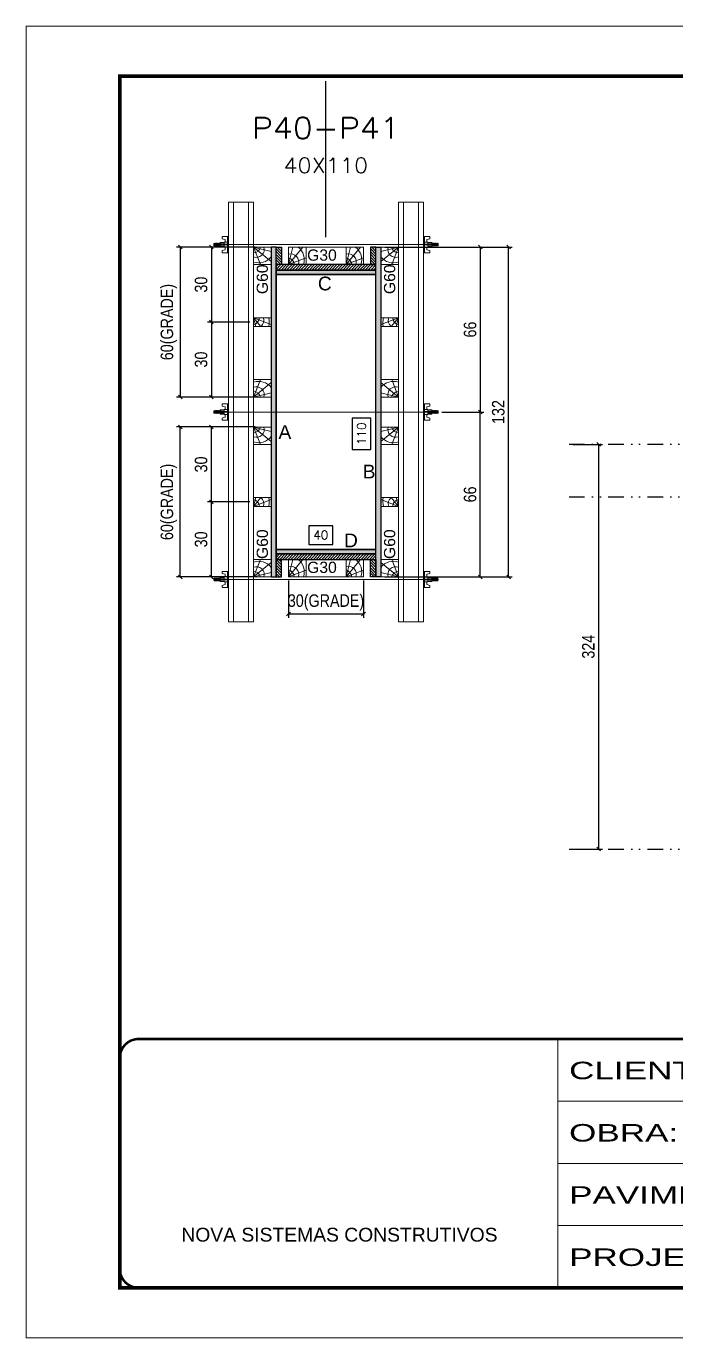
# Model space of a CAD drawing. Extents: x 28748 to 35002, y 14885 to 43501.
# Drawn here: x 28748 to 29268, y 33262 to 34312 of the extents above; entities that cross this region are included whole.
import ezdxf
from ezdxf.enums import TextEntityAlignment as Align

# ---------------------------------------------------------------- set-up
doc = ezdxf.new("R2010")
doc.units = 0
for name, pattern in [('CONTINUO', [0]), ('DASHED', [0.75, 0.5, -0.25]), ('DIVIDE2', [0.625, 0.25, -0.125, 0, -0.125, 0, -0.125]), ('HIDDEN', [0.375, 0.25, -0.125])]:
    doc.linetypes.add(name, pattern=pattern)
for name, color, linetype in [('CHAPA', 1, 'Continuous'), ('COTA', 241, 'Continuous'), ('MEIO_PONT', 93, 'Continuous'), ('Nível', 160, 'Continuous'), ('Painéis', 200, 'Continuous'), ('SARRAFO', 251, 'Continuous'), ('Texto de Titulo', 7, 'Continuous'), ('Texto Qtd Sarr', 242, 'Continuous'), ('TEXTO_GERAL', 7, 'Continuous')]:
    doc.layers.add(name, color=color, linetype=linetype)
for name, color, linetype, lineweight in [('Folhas', 255, 'Continuous', 9), ('Hachura', 251, 'Continuous', 9), ('Madeira', 126, 'Continuous', 18), ('Perfil Metálico', 224, 'Continuous', 18), ('SARRAFO DE PRESSAO', 251, 'DASHED', 9), ('Texto Seção', 7, 'Continuous', 15)]:
    doc.layers.add(name, color=color, linetype=linetype, lineweight=lineweight)
doc.styles.add('ARIAL', font='arial.ttf')
doc.styles.add('COTA TECNICA', font='techl___.ttf', dxfattribs={"height": 10})
doc.styles.add('COTA TECNICA 2X', font='techl___.ttf', dxfattribs={"height": 10})
doc.styles.add('ROMANS', font='romans.shx')
doc.styles.add('SANSSERIF', font='sas_____.pfb')
doc.styles.add('Tecnologia', font='')
doc.styles.get('Tecnologia').set_extended_font_data('Forgotten Futurist')
doc.dimstyles.new('PAINEL', dxfattribs={"dimtxt": 10, "dimasz": 3, "dimexe": 3, "dimexo": 3, "dimgap": 3, "dimtad": 1, "dimdec": 1, "dimzin": 12, "dimdsep": 46, "dimtxsty": 'COTA TECNICA', "dimblk1": 'OBLIQUE', "dimblk2": 'OBLIQUE', "dimsah": 1, "dimcen": 0.9, "dimclrd": 4, "dimclre": 4, "dimclrt": 240, "dimadec": 1, "dimazin": 3, "dimtfac": 1, "dimtdec": 1, "dimtmove": 0, "dimatfit": 3, "dimfxl": 1, "dimtolj": 1, "dimtzin": 12, "dimarcsym": 0})
doc.dimstyles.new('SECAO PILAR', dxfattribs={"dimtxt": 10, "dimasz": 3, "dimexe": 3, "dimexo": 3, "dimgap": 3, "dimtad": 1, "dimdec": 1, "dimlfac": 0.5, "dimzin": 12, "dimdsep": 46, "dimtxsty": 'COTA TECNICA 2X', "dimblk1": 'OBLIQUE', "dimblk2": 'OBLIQUE', "dimsah": 1, "dimcen": 0.9, "dimclrd": 256, "dimclre": 256, "dimclrt": 256, "dimadec": 1, "dimazin": 3, "dimtfac": 1, "dimtdec": 1, "dimtmove": 0, "dimatfit": 3, "dimfxl": 1, "dimtolj": 1, "dimtzin": 12, "dimarcsym": 0})
doc.dimstyles.new('SECÇÃO 2', dxfattribs={"dimtxt": 7, "dimasz": 6, "dimexe": 0.18, "dimexo": 2, "dimgap": -4, "dimtad": 3, "dimdec": 1, "dimlfac": 0.5, "dimzin": 12, "dimdsep": 46, "dimtxsty": 'ROMANS', "dimblk": 'ARCHTICK', "dimcen": 0.09, "dimse1": 1, "dimse2": 1, "dimsd1": 1, "dimsd2": 1, "dimclrd": 180, "dimclre": 5, "dimclrt": 1, "dimadec": 0, "dimazin": 3, "dimtfac": 1, "dimtdec": 1, "dimtofl": 0, "dimtmove": 0, "dimatfit": 3, "dimldrblk": 'ARCHTICK', "dimfxl": 1, "dimtolj": 1, "dimtzin": 0, "dimarcsym": 0})

# ---------------------------------------------------------------- blocks, each defined once
blk = doc.blocks.new('9999999999')
at = {"color": 30, "linetype": 'CONTINUO'}
for p, q in [((98564.6, 34230.2), (98564.6, 34429.4)), ((98564.6, 34379.6), (99584, 34379.6)), ((98564.6, 34329.8), (99488, 34329.8)), ((98564.6, 34280), (99488, 34280))]:
    blk.add_line(p, q, dxfattribs=at)
at = {"color": 30, "linetype": 'CONTINUO', "const_width": 2}
blk.add_lwpolyline([(99584, 34230.2), (99584, 34414.4, 0.414214), (99569, 34429.4), (98229, 34429.4, 0.414214), (98214, 34414.4), (98214, 34245.2, 0.414214), (98229, 34230.2), (99584, 34230.2)], format="xyb", dxfattribs=at)
at = {"layer": 'Folhas'}
blk.add_lwpolyline([(98139, 34190.2), (99624, 34190.2), (99624, 35240.2), (98139, 35240.2)], close=True, dxfattribs=at)
at = {"layer": 'Folhas', "color": 30, "const_width": 3}
blk.add_lwpolyline([(98214, 34230.2), (99584, 34230.2), (99584, 35200.2), (98214, 35200.2)], close=True, dxfattribs=at)
at = {"color": 7, "linetype": 'Continuous', "ltscale": 5, "style": 'ARIAL'}
blk.add_text('NOVA SISTEMAS CONSTRUTIVOS', height=11.059, dxfattribs=at).set_placement((98263.2, 34267.2))
at = {"layer": 'Folhas', "color": 7, "style": 'Tecnologia', "width": 1.5}
for s, p in [('CLIENTE:', (98573.7, 34397.2)), ('OBRA:', (98573.7, 34347.3)), ('PAVIMENTO:', (98573.7, 34297.5)), ('PROJETO:', (98573.7, 34247.7))]:
    blk.add_text(s, height=14, dxfattribs=at).set_placement(p)
blk = doc.blocks.new('_Oblique')
at = {"color": 0, "linetype": 'ByBlock', "lineweight": -2}
blk.add_line((-0.5, -0.5), (0.5, 0.5), dxfattribs=at)
blk = doc.blocks.new('*D1738')
at = {"layer": 'COTA', "color": 4, "linetype": 'ByBlock', "lineweight": -2, "transparency": 16777216}
for p, q in [((29186, 33977.4), (29209.7, 33977.4)), ((29206.7, 33977.4), (29206.7, 33653.4)), ((29186, 33653.4), (29209.7, 33653.4))]:
    blk.add_line(p, q, dxfattribs=at)
at = {"layer": 'Defpoints', "color": 0, "linetype": 'ByBlock', "transparency": 16777216}
for p in [(29183, 33977.4), (29183, 33653.4), (29206.7, 33653.4)]:
    blk.add_point(p, dxfattribs=at)
at = {"layer": 'COTA', "color": 4, "linetype": 'ByBlock', "lineweight": -2, "transparency": 16777216, "xscale": 3, "yscale": 3, "zscale": 3}
for p, rotation in [((29206.7, 33977.4), 90), ((29206.7, 33653.4), 270)]:
    blk.add_blockref('_Oblique', p, dxfattribs=dict(at, rotation=rotation))
at = {"layer": 'COTA', "color": 240, "linetype": 'ByBlock', "transparency": 16777216, "insert": (29198.5, 33815.4), "char_height": 10, "attachment_point": 5, "rotation": 90, "style": 'COTA TECNICA'}
blk.add_mtext('\\A1;324', dxfattribs=at)
blk = doc.blocks.new('titulo1')
at = {"layer": 'Defpoints', "color": 252, "linetype": 'HIDDEN', "ltscale": 2}
blk.add_line((0, 0), (0, 125), dxfattribs=at)
at = {"layer": 'Defpoints', "style": 'ROMANS', "oblique": 15}
blk.add_attdef('FOLHA', text='', height=10, dxfattribs=at).set_placement((0, 15.6), align=Align.MIDDLE_CENTER)
at = {"layer": 'Texto Qtd Sarr', "color": 3, "style": 'ROMANS', "oblique": 15}
for tag, height, p in [('TITULO', 17, (0, 71.4)), ('SEÇÃO', 12, (0, 41.5))]:
    blk.add_attdef(tag, text='', height=height, dxfattribs=at).set_placement(p, align=Align.MIDDLE_CENTER)
blk = doc.blocks.new('*D785')
at = {"layer": 'COTA', "color": 180, "lineweight": -2, "transparency": 16777216}
for p, q in [((29024.4, 33998.4), (29009.4, 33998.4)), ((29009.4, 33998.4), (29009.4, 33973.4)), ((29024.4, 33973.4), (29024.4, 33998.4)), ((29009.4, 33973.4), (29024.4, 33973.4))]:
    blk.add_line(p, q, dxfattribs=at)
at = {"layer": 'Defpoints', "color": 0, "transparency": 16777216}
for p in [(29028.4, 34113.3), (29028.4, 34113.3), (29028.4, 33893.3)]:
    blk.add_point(p, dxfattribs=at)
at = {"layer": 'COTA', "color": 1, "transparency": 16777216, "insert": (29016.9, 33985.9), "char_height": 7, "attachment_point": 5, "rotation": 90, "style": 'ROMANS'}
blk.add_mtext('\\A1;110', dxfattribs=at)
blk = doc.blocks.new('_ArchTick')
at = {"color": 0, "linetype": 'ByBlock', "const_width": 0.15}
blk.add_lwpolyline([(-0.5, -0.5), (0.5, 0.5)], dxfattribs=at)
blk = doc.blocks.new('*D786')
at = {"layer": 'COTA', "lineweight": -2, "transparency": 16777216}
for p, q in [((29035.4, 34135.3), (29137.6, 34135.3)), ((29134.6, 33871.3), (29134.6, 34135.3)), ((29035.4, 33871.3), (29137.6, 33871.3))]:
    blk.add_line(p, q, dxfattribs=at)
at = {"layer": 'Defpoints', "color": 0, "transparency": 16777216}
for p in [(29032.4, 34135.3), (29134.6, 34135.3), (29032.4, 33871.3)]:
    blk.add_point(p, dxfattribs=at)
at = {"layer": 'COTA', "lineweight": -2, "transparency": 16777216, "xscale": 3, "yscale": 3, "zscale": 3}
for p, rotation in [((29134.6, 34135.3), 90), ((29134.6, 33871.3), 270)]:
    blk.add_blockref('_Oblique', p, dxfattribs=dict(at, rotation=rotation))
at = {"layer": 'COTA', "transparency": 16777216, "insert": (29126.4, 34003.3), "char_height": 10, "attachment_point": 5, "rotation": 90, "style": 'COTA TECNICA 2X'}
blk.add_mtext('\\A1;132', dxfattribs=at)
blk = doc.blocks.new('*D787')
at = {"layer": 'COTA', "lineweight": -2, "transparency": 16777216}
for p, q in [((29081.2, 34003.3), (29114.9, 34003.3)), ((29111.9, 33871.3), (29111.9, 34003.3)), ((29069.4, 33871.3), (29114.9, 33871.3))]:
    blk.add_line(p, q, dxfattribs=at)
at = {"layer": 'Defpoints', "color": 0, "transparency": 16777216}
for p in [(29078.2, 34003.3), (29111.9, 34003.3), (29066.4, 33871.3)]:
    blk.add_point(p, dxfattribs=at)
at = {"layer": 'COTA', "lineweight": -2, "transparency": 16777216, "xscale": 3, "yscale": 3, "zscale": 3}
for p, rotation in [((29111.9, 34003.3), 90), ((29111.9, 33871.3), 270)]:
    blk.add_blockref('_Oblique', p, dxfattribs=dict(at, rotation=rotation))
at = {"layer": 'COTA', "transparency": 16777216, "insert": (29103.8, 33937.3), "char_height": 10, "attachment_point": 5, "rotation": 90, "style": 'COTA TECNICA 2X'}
blk.add_mtext('\\A1;66', dxfattribs=at)
blk = doc.blocks.new('*D788')
at = {"layer": 'COTA', "lineweight": -2, "transparency": 16777216}
for p, q in [((29069.4, 34135.3), (29114.9, 34135.3)), ((29111.9, 34135.3), (29111.9, 34003.3)), ((29081.2, 34003.3), (29114.9, 34003.3))]:
    blk.add_line(p, q, dxfattribs=at)
at = {"layer": 'Defpoints', "color": 0, "transparency": 16777216}
for p in [(29066.4, 34135.3), (29078.2, 34003.3), (29111.9, 34003.3)]:
    blk.add_point(p, dxfattribs=at)
at = {"layer": 'COTA', "lineweight": -2, "transparency": 16777216, "xscale": 3, "yscale": 3, "zscale": 3}
for p, rotation in [((29111.9, 34135.3), 90), ((29111.9, 34003.3), 270)]:
    blk.add_blockref('_Oblique', p, dxfattribs=dict(at, rotation=rotation))
at = {"layer": 'COTA', "transparency": 16777216, "insert": (29103.8, 34069.3), "char_height": 10, "attachment_point": 5, "rotation": 90, "style": 'COTA TECNICA 2X'}
blk.add_mtext('\\A1;66', dxfattribs=at)
blk = doc.blocks.new('*D789')
at = {"layer": 'COTA', "color": 180, "lineweight": -2, "transparency": 16777216}
for p, q in [((28993.9, 33912.3), (28974.6, 33912.3)), ((28974.6, 33912.3), (28974.6, 33897.3)), ((28993.9, 33897.3), (28993.9, 33912.3)), ((28974.6, 33897.3), (28993.9, 33897.3))]:
    blk.add_line(p, q, dxfattribs=at)
at = {"layer": 'Defpoints', "color": 0, "transparency": 16777216}
for p in [(28948.4, 33893.3), (28948.4, 33893.3), (29028.4, 33893.3)]:
    blk.add_point(p, dxfattribs=at)
at = {"layer": 'COTA', "color": 1, "transparency": 16777216, "insert": (28984.2, 33904.8), "char_height": 7, "attachment_point": 5, "style": 'ROMANS'}
blk.add_mtext('\\A1;40', dxfattribs=at)
blk = doc.blocks.new('C')
at = {"layer": 'Hachura', "color": 0}
for p, q in [((0, 3.22), (0, -3.22)), ((0.45, 3.22), (0, 3.22)), ((0.46, 3.16), (0, 3.16)), ((0.46, 3.05), (0, 3.05)), ((0.46, 2.88), (0, 2.88)), ((0, 2.75), (0, -1.16)), ((0.46, 2.65), (0, 2.65)), ((0.46, 2.23), (0, 2.23)), ((0.46, 1.51), (0, 1.51)), ((0.39, 0.49), (0.17, 0.49)), ((0.45, -3.23), (0.45, 3.22)), ((0.45, 3.22), (2.58, 3.22)), ((1.74, 0.97), (0.45, 0.97)), ((1.45, 0.1), (0.45, 0.1)), ((1.35, 1.94), (1.35, 0.96)), ((2.58, 2.39), (1.47, 2.09)), ((1.74, -0.97), (1.74, 0.97)), ((1.74, 0.97), (1.74, 0.84)), ((1.74, 0.97), (1.74, 0.84)), ((1.74, 0.84), (3.35, 0.84)), ((3.35, 0.45), (1.74, 0.45)), ((2.58, 3.22), (2.58, 2.39)), ((3.32, 0.84), (3.32, -0.84)), ((3.35, 0.84), (3.35, -0.84)), ((3.68, 0.45), (3.35, 0.45)), ((3.84, -0.52), (3.35, 0.45)), ((3.35, 0.06), (3.67, -0.57)), ((3.68, 0.45), (4.16, -0.52)), ((3.72, 0.5), (4.25, -0.57)), ((4.37, -0.55), (3.83, 0.53)), ((4.15, 0.45), (3.93, 0.45)), ((4.42, -0.52), (3.93, 0.45)), ((4.15, 0.45), (4.26, 0.45)), ((4.26, 0.45), (4.74, -0.52)), ((4.3, 0.5), (4.83, -0.57)), ((4.95, -0.55), (4.41, 0.53)), ((4.51, 0.45), (4.84, 0.45)), ((5, -0.52), (4.51, 0.45)), ((4.84, 0.45), (5.32, -0.52)), ((4.88, 0.5), (5.41, -0.57)), ((5.53, -0.55), (4.99, 0.53)), ((5.58, -0.52), (5.09, 0.45)), ((5.42, 0.45), (5.09, 0.45)), ((5.58, -0.52), (5.09, 0.45)), ((5.42, 0.45), (5.74, -0.19)), ((5.46, 0.5), (5.74, -0.07)), ((5.74, 0.19), (5.57, 0.53)), ((5.74, 0.32), (5.68, 0.45)), ((5.68, 0.45), (5.74, 0.45)), ((5.74, 0.45), (5.9, 0.29)), ((5.74, 0.45), (5.74, -0.52)), ((5.9, -0.36), (5.9, 0.29)), ((0.45, 0), (0, 0)), ((0.46, -1.52), (0, -1.52)), ((0.46, -2.23), (0, -2.23)), ((0.46, -2.65), (0, -2.65)), ((0.46, -2.88), (0, -2.88)), ((0.46, -3.05), (0, -3.05)), ((0.46, -3.16), (0, -3.16)), ((0, -3.22), (2.57, -3.22)), ((0.08, -0.48), (0.29, -0.48)), ((0.29, -0.48), (0.4, -0.48)), ((0.45, 0), (0.45, -0.97)), ((0.45, -0.16), (1.45, -0.16)), ((0.45, -0.65), (0.45, -0.32)), ((0.45, -3.23), (0.45, -0.65)), ((0.45, -0.97), (1.74, -0.97)), ((1.35, -1.94), (1.35, -0.97)), ((2.58, -2.39), (1.47, -2.1)), ((3.35, -0.32), (1.74, -0.32)), ((3.35, -0.84), (1.74, -0.84)), ((2.58, -3.23), (2.58, -2.39)), ((3.35, -0.07), (3.58, -0.52)), ((3.35, -0.52), (3.58, -0.52)), ((3.84, -0.52), (4.16, -0.52)), ((4.42, -0.52), (4.74, -0.52)), ((4.63, -0.52), (4.74, -0.52)), ((5, -0.52), (5.32, -0.52)), ((5.58, -0.52), (5.74, -0.52)), ((5.74, -0.52), (5.9, -0.36)), ((5.74, -0.52), (5.74, -0.52))]:
    blk.add_line(p, q, dxfattribs=at)
for centre, radius, start, end in [((1.52, 1.94), 0.161, 104.7436, 180), ((1.44, -0.03), 0.129, 272.695, 87.305), ((3.81, 0.39), 0.143, 25.5688, 154.4312), ((4.39, 0.39), 0.143, 25.5688, 154.4312), ((4.97, 0.39), 0.143, 25.5688, 154.4312), ((5.55, 0.39), 0.143, 25.5688, 154.4312), ((0.17, -0.37), 0.174, 221.744, 317.8592), ((1.52, -1.94), 0.161, 180, 255.2564), ((3.71, -0.4), 0.174, 222.1408, 318.256), ((4.29, -0.4), 0.174, 222.1408, 318.256), ((4.87, -0.4), 0.174, 222.1408, 318.256), ((5.45, -0.4), 0.174, 222.1408, 318.256), ((5.61, -0.4), 0.174, 317.8592, 318.256)]:
    blk.add_arc(centre, radius, start, end, dxfattribs=at)
blk = doc.blocks.new('PONTALETE')
at = {"layer": 'Madeira'}
for q in [(2.71, 7), (7, 5.76), (7, 1.74)]:
    blk.add_line((0, 0), q, dxfattribs=at)
blk.add_lwpolyline([(0, 0), (7, 0), (7, 7), (0, 7)], close=True, dxfattribs=at)
for centre, radius, start, end in [((2.04, 0.06), 6.23, 37.2818, 109.0913), ((1.09, 0.9), 3.19, 343.603, 109.9847), ((-0.21, -0.78), 3.09, 14.6322, 86.0383)]:
    blk.add_arc(centre, radius, start, end, dxfattribs=at)
blk = doc.blocks.new('*D790')
at = {"layer": 'COTA', "lineweight": -2, "transparency": 16777216}
for p, q in [((28931.8, 33991.3), (28868.7, 33991.3)), ((28871.7, 33871.3), (28871.7, 33991.3)), ((28931.8, 33871.3), (28868.7, 33871.3))]:
    blk.add_line(p, q, dxfattribs=at)
at = {"layer": 'Defpoints', "color": 0, "transparency": 16777216}
for p in [(28871.7, 33991.3), (28934.8, 33991.3), (28934.8, 33871.3)]:
    blk.add_point(p, dxfattribs=at)
at = {"layer": 'COTA', "lineweight": -2, "transparency": 16777216, "xscale": 3, "yscale": 3, "zscale": 3}
for p, rotation in [((28871.7, 33991.3), 90), ((28871.7, 33871.3), 270)]:
    blk.add_blockref('_Oblique', p, dxfattribs=dict(at, rotation=rotation))
at = {"layer": 'COTA', "transparency": 16777216, "insert": (28862.5, 33931.3), "char_height": 10, "attachment_point": 5, "rotation": 90, "style": 'COTA TECNICA 2X'}
blk.add_mtext('\\A1;60(GRADE)', dxfattribs=at)
blk = doc.blocks.new('*D1739')
at = {"layer": 'COTA', "lineweight": -2, "transparency": 16777216}
for p, q in [((28958.4, 33868.3), (28958.4, 33838.6)), ((29018.4, 33868.3), (29018.4, 33838.6)), ((28958.4, 33841.6), (29018.4, 33841.6))]:
    blk.add_line(p, q, dxfattribs=at)
at = {"layer": 'Defpoints', "color": 0, "transparency": 16777216}
for p in [(28958.4, 33871.3), (29018.4, 33871.3), (29018.4, 33841.6)]:
    blk.add_point(p, dxfattribs=at)
at = {"layer": 'COTA', "lineweight": -2, "transparency": 16777216, "xscale": 3, "yscale": 3, "zscale": 3, "rotation": 180}
blk.add_blockref('_Oblique', (28958.4, 33841.6), dxfattribs=at)
at = {"layer": 'COTA', "lineweight": -2, "transparency": 16777216, "xscale": 3, "yscale": 3, "zscale": 3}
blk.add_blockref('_Oblique', (29018.4, 33841.6), dxfattribs=at)
at = {"layer": 'COTA', "transparency": 16777216, "insert": (28988.4, 33850.8), "char_height": 10, "attachment_point": 5, "style": 'COTA TECNICA 2X'}
blk.add_mtext('\\A1;30(GRADE)', dxfattribs=at)
blk = doc.blocks.new('MEIO PONTALETE')
at = {"layer": 'Madeira'}
for q in [(2.71, 7), (3.5, 2.88), (3.5, 0.87)]:
    blk.add_line((0, 0), q, dxfattribs=at)
blk.add_lwpolyline([(0, 0), (3.5, 0), (3.5, 7), (0, 7)], close=True, dxfattribs=at)
for centre, radius, start, end in [((2.04, 0.06), 6.23, 76.4499, 109.0913), ((1.09, 0.9), 3.19, 40.9063, 109.9847), ((-0.21, -0.78), 3.09, 14.6322, 86.0383)]:
    blk.add_arc(centre, radius, start, end, dxfattribs=at)
blk = doc.blocks.new('*D1721')
at = {"layer": 'COTA', "lineweight": -2, "transparency": 16777216}
for p, q in [((28927.4, 33931.3), (28893.6, 33931.3)), ((28896.6, 33871.3), (28896.6, 33931.3)), ((28927.4, 33871.3), (28893.6, 33871.3))]:
    blk.add_line(p, q, dxfattribs=at)
at = {"layer": 'Defpoints', "color": 0, "transparency": 16777216}
for p in [(28896.6, 33931.3), (28930.4, 33931.3), (28930.4, 33871.3)]:
    blk.add_point(p, dxfattribs=at)
at = {"layer": 'COTA', "lineweight": -2, "transparency": 16777216, "xscale": 3, "yscale": 3, "zscale": 3}
for p, rotation in [((28896.6, 33931.3), 90), ((28896.6, 33871.3), 270)]:
    blk.add_blockref('_Oblique', p, dxfattribs=dict(at, rotation=rotation))
at = {"layer": 'COTA', "transparency": 16777216, "insert": (28888.4, 33901.3), "char_height": 10, "attachment_point": 5, "rotation": 90, "style": 'COTA TECNICA 2X'}
blk.add_mtext('\\A1;30', dxfattribs=at)
blk = doc.blocks.new('*D1722')
at = {"layer": 'COTA', "lineweight": -2, "transparency": 16777216}
for p, q in [((28927.4, 33991.3), (28893.6, 33991.3)), ((28896.6, 33931.3), (28896.6, 33991.3)), ((28927.4, 33931.3), (28893.6, 33931.3))]:
    blk.add_line(p, q, dxfattribs=at)
at = {"layer": 'Defpoints', "color": 0, "transparency": 16777216}
for p in [(28896.6, 33991.3), (28930.4, 33991.3), (28930.4, 33931.3)]:
    blk.add_point(p, dxfattribs=at)
at = {"layer": 'COTA', "lineweight": -2, "transparency": 16777216, "xscale": 3, "yscale": 3, "zscale": 3}
for p, rotation in [((28896.6, 33991.3), 90), ((28896.6, 33931.3), 270)]:
    blk.add_blockref('_Oblique', p, dxfattribs=dict(at, rotation=rotation))
at = {"layer": 'COTA', "transparency": 16777216, "insert": (28888.4, 33961.3), "char_height": 10, "attachment_point": 5, "rotation": 90, "style": 'COTA TECNICA 2X'}
blk.add_mtext('\\A1;30', dxfattribs=at)
blk = doc.blocks.new('*D718')
at = {"layer": 'COTA', "lineweight": -2, "transparency": 16777216}
for p, q in [((28931.8, 34135.3), (28868.7, 34135.3)), ((28871.7, 34135.3), (28871.7, 34015.3)), ((28931.8, 34015.3), (28868.7, 34015.3))]:
    blk.add_line(p, q, dxfattribs=at)
at = {"layer": 'Defpoints', "color": 0, "transparency": 16777216}
for p in [(28934.8, 34135.3), (28871.7, 34015.3), (28934.8, 34015.3)]:
    blk.add_point(p, dxfattribs=at)
at = {"layer": 'COTA', "lineweight": -2, "transparency": 16777216, "xscale": 3, "yscale": 3, "zscale": 3}
for p, rotation in [((28871.7, 34135.3), 90), ((28871.7, 34015.3), 270)]:
    blk.add_blockref('_Oblique', p, dxfattribs=dict(at, rotation=rotation))
at = {"layer": 'COTA', "transparency": 16777216, "insert": (28862.5, 34075.3), "char_height": 10, "attachment_point": 5, "rotation": 90, "style": 'COTA TECNICA 2X'}
blk.add_mtext('\\A1;60(GRADE)', dxfattribs=at)
blk = doc.blocks.new('*D1723')
at = {"layer": 'COTA', "lineweight": -2, "transparency": 16777216}
for p, q in [((28927.4, 34135.3), (28893.6, 34135.3)), ((28896.6, 34135.3), (28896.6, 34075.3)), ((28927.4, 34075.3), (28893.6, 34075.3))]:
    blk.add_line(p, q, dxfattribs=at)
at = {"layer": 'Defpoints', "color": 0, "transparency": 16777216}
for p in [(28930.4, 34135.3), (28896.6, 34075.3), (28930.4, 34075.3)]:
    blk.add_point(p, dxfattribs=at)
at = {"layer": 'COTA', "lineweight": -2, "transparency": 16777216, "xscale": 3, "yscale": 3, "zscale": 3}
for p, rotation in [((28896.6, 34135.3), 90), ((28896.6, 34075.3), 270)]:
    blk.add_blockref('_Oblique', p, dxfattribs=dict(at, rotation=rotation))
at = {"layer": 'COTA', "transparency": 16777216, "insert": (28888.4, 34105.3), "char_height": 10, "attachment_point": 5, "rotation": 90, "style": 'COTA TECNICA 2X'}
blk.add_mtext('\\A1;30', dxfattribs=at)
blk = doc.blocks.new('*D1724')
at = {"layer": 'COTA', "lineweight": -2, "transparency": 16777216}
for p, q in [((28927.4, 34075.3), (28893.6, 34075.3)), ((28896.6, 34075.3), (28896.6, 34015.3)), ((28927.4, 34015.3), (28893.6, 34015.3))]:
    blk.add_line(p, q, dxfattribs=at)
at = {"layer": 'Defpoints', "color": 0, "transparency": 16777216}
for p in [(28930.4, 34075.3), (28896.6, 34015.3), (28930.4, 34015.3)]:
    blk.add_point(p, dxfattribs=at)
at = {"layer": 'COTA', "lineweight": -2, "transparency": 16777216, "xscale": 3, "yscale": 3, "zscale": 3}
for p, rotation in [((28896.6, 34075.3), 90), ((28896.6, 34015.3), 270)]:
    blk.add_blockref('_Oblique', p, dxfattribs=dict(at, rotation=rotation))
at = {"layer": 'COTA', "transparency": 16777216, "insert": (28888.4, 34045.3), "char_height": 10, "attachment_point": 5, "rotation": 90, "style": 'COTA TECNICA 2X'}
blk.add_mtext('\\A1;30', dxfattribs=at)

msp = doc.modelspace()

# ---------------------------------------------------------------- hatches: boundary and pattern name
at = {"layer": 'Hachura'}
h = msp.add_hatch(color=256, dxfattribs=at)
h.dxf.hatch_style = 1
h.paths.add_polyline_path([(28948.43, 34135.27), (28944.43, 34135.27), (28944.43, 33871.27), (28948.43, 33871.27)])
h = msp.add_hatch(color=256, dxfattribs=at)
h.dxf.hatch_style = 1
h.paths.add_polyline_path([(28948.43, 34135.27), (28944.43, 34135.27), (28944.43, 33871.27), (28948.43, 33871.27)])
h = msp.add_hatch(dxfattribs=at)
h.set_pattern_fill('ANSI31', color=256, scale=0.5, angle=270, style=0)
h.set_pattern_definition([(315, (51877.8342, 24632.315), (1.12253202, 1.12253202), [])])
h.paths.add_polyline_path([(28948.43, 34121.27), (28952.83, 34121.27), (28952.83, 34135.27), (28948.43, 34135.27)])
h = msp.add_hatch(dxfattribs=at)
h.set_pattern_fill('ANSI31', color=256, scale=0.5, angle=270, style=0)
h.set_pattern_definition([(315, (51919.8342, 24632.315), (1.12253202, 1.12253202), [])])
h.paths.add_polyline_path([(29028.43, 34121.27), (29024.03, 34121.27), (29024.03, 34135.27), (29028.43, 34135.27)])
h = msp.add_hatch(color=256, dxfattribs=at)
h.dxf.hatch_style = 1
h.paths.add_polyline_path([(29028.43, 34135.27), (29032.43, 34135.27), (29032.43, 33871.27), (29028.43, 33871.27)])
h = msp.add_hatch(color=256, dxfattribs=at)
h.dxf.hatch_style = 1
h.paths.add_polyline_path([(29028.43, 34135.27), (29032.43, 34135.27), (29032.43, 33871.27), (29028.43, 33871.27)])
h = msp.add_hatch(dxfattribs=at)
h.set_pattern_fill('ANSI31', color=256, scale=0.5, angle=180, style=0)
h.set_pattern_definition([(225, (19854.4742, 11014.2587), (1.12253202, -1.12253202), [])])
h.paths.add_polyline_path([(28948.43, 34116.87), (28948.43, 34121.27), (29028.43, 34121.27), (29028.43, 34116.87)])
h = msp.add_hatch(color=256, dxfattribs=at)
h.dxf.hatch_style = 1
h.paths.add_polyline_path([(29028.43, 34113.27), (29028.43, 34116.87), (28948.43, 34116.87), (28948.43, 34113.27)])
h = msp.add_hatch(color=256, dxfattribs=at)
h.dxf.hatch_style = 1
h.paths.add_polyline_path([(29028.43, 34113.27), (29028.43, 34116.87), (28948.43, 34116.87), (28948.43, 34113.27)])
h = msp.add_hatch(color=256, dxfattribs=at)
h.dxf.hatch_style = 1
h.paths.add_polyline_path([(29028.43, 33889.67), (29028.43, 33893.27), (28948.43, 33893.27), (28948.43, 33889.67)])
h = msp.add_hatch(color=256, dxfattribs=at)
h.dxf.hatch_style = 1
h.paths.add_polyline_path([(29028.43, 33889.67), (29028.43, 33893.27), (28948.43, 33893.27), (28948.43, 33889.67)])
h = msp.add_hatch(dxfattribs=at)
h.set_pattern_fill('ANSI31', color=256, scale=0.5, angle=180, style=0)
h.set_pattern_definition([(225, (19824.4742, 10960.2587), (1.12253202, -1.12253202), [])])
h.paths.add_polyline_path([(29028.43, 33889.67), (29028.43, 33885.27), (28948.43, 33885.27), (28948.43, 33889.67)])
h = msp.add_hatch(dxfattribs=at)
h.set_pattern_fill('ANSI31', color=256, scale=0.5, angle=270, style=0)
h.set_pattern_definition([(315, (51877.8342, 24747.315), (1.12253202, 1.12253202), [])])
h.paths.add_polyline_path([(28948.43, 33885.27), (28952.83, 33885.27), (28952.83, 33871.27), (28948.43, 33871.27)])
h = msp.add_hatch(dxfattribs=at)
h.set_pattern_fill('ANSI31', color=256, scale=0.5, angle=270, style=0)
h.set_pattern_definition([(315, (51919.8342, 24747.315), (1.12253202, 1.12253202), [])])
h.paths.add_polyline_path([(29028.43, 33885.27), (29024.03, 33885.27), (29024.03, 33871.27), (29028.43, 33871.27)])

# ---------------------------------------------------------------- linework, layer by layer
at = {"layer": 'CHAPA'}
for points in [[(28948.43, 34135.27), (28944.43, 34135.27), (28944.43, 33871.27), (28948.43, 33871.27)], [(28948.43, 34135.27), (28944.43, 34135.27), (28944.43, 33871.27), (28948.43, 33871.27)], [(29028.43, 34135.27), (29032.43, 34135.27), (29032.43, 33871.27), (29028.43, 33871.27)], [(29028.43, 34135.27), (29032.43, 34135.27), (29032.43, 33871.27), (29028.43, 33871.27)], [(29028.43, 34113.27), (29028.43, 34116.87), (28948.43, 34116.87), (28948.43, 34113.27)], [(29028.43, 34113.27), (29028.43, 34116.87), (28948.43, 34116.87), (28948.43, 34113.27)], [(29028.43, 33889.67), (29028.43, 33893.27), (28948.43, 33893.27), (28948.43, 33889.67)], [(29028.43, 33889.67), (29028.43, 33893.27), (28948.43, 33893.27), (28948.43, 33889.67)]]:
    msp.add_lwpolyline(points, close=True, dxfattribs=at)
at = {"layer": 'Hachura'}
for p, q in [((29077.23, 34137.27), (28903.43, 34137.28)), ((29077.23, 34003.27), (28903.43, 34003.28)), ((29077.23, 33869.27), (28903.43, 33869.26))]:
    msp.add_line(p, q, dxfattribs=at)
at = {"layer": 'Madeira'}
for points in [[(28944.43, 34135.27), (28930.43, 34135.27), (28930.43, 34015.27), (28944.43, 34015.27)], [(28958.43, 34121.27), (28958.43, 34135.27), (29018.42, 34135.27), (29018.42, 34121.27)], [(29032.43, 34135.27), (29046.43, 34135.27), (29046.43, 34015.27), (29032.43, 34015.27)], [(28944.43, 33871.27), (28930.43, 33871.27), (28930.43, 33991.27), (28944.43, 33991.27)], [(29032.43, 33871.27), (29046.43, 33871.27), (29046.43, 33991.27), (29032.43, 33991.27)], [(28958.43, 33871.27), (28958.43, 33885.27), (29018.42, 33885.27), (29018.42, 33871.27)]]:
    msp.add_lwpolyline(points, close=True, dxfattribs=at)
at = {"layer": 'Nível', "color": 4, "linetype": 'DIVIDE2', "ltscale": 50}
for p, q in [((29183, 33977.43), (30193.34, 33977.43)), ((29183, 33935.43), (30193.34, 33935.43)), ((29183, 33653.43), (30193.34, 33653.43))]:
    msp.add_line(p, q, dxfattribs=at)
at = {"layer": 'Painéis'}
msp.add_lwpolyline([(28948.43, 33893.27), (29028.43, 33893.27), (29028.43, 34113.27), (28948.43, 34113.27)], close=True, dxfattribs=at)
at = {"layer": 'Perfil Metálico'}
for points in [[(28910.43, 34171.27), (28930.43, 34171.27), (28930.43, 33835.27), (28910.43, 33835.27)], [(28926.43, 33835.27), (28914.43, 33835.27), (28914.43, 34171.27), (28926.43, 34171.27)], [(29066.43, 34171.27), (29046.43, 34171.27), (29046.43, 33835.27), (29066.43, 33835.27)], [(29050.43, 33835.27), (29062.43, 33835.27), (29062.43, 34171.27), (29050.43, 34171.27)]]:
    msp.add_lwpolyline(points, close=True, dxfattribs=at)
at = {"layer": 'SARRAFO'}
for points in [[(28952.83, 34135.27), (28952.83, 34121.27), (28948.43, 34121.27), (28948.43, 34135.27)], [(29024.03, 34135.27), (29024.03, 34121.27), (29028.43, 34121.27), (29028.43, 34135.27)], [(29028.43, 34121.27), (28948.43, 34121.27), (28948.43, 34116.87), (29028.43, 34116.87)], [(28948.43, 33885.27), (29028.43, 33885.27), (29028.43, 33889.67), (28948.43, 33889.67)], [(28952.83, 33871.27), (28952.83, 33885.27), (28948.43, 33885.27), (28948.43, 33871.27)], [(29024.03, 33871.27), (29024.03, 33885.27), (29028.43, 33885.27), (29028.43, 33871.27)]]:
    msp.add_lwpolyline(points, close=True, dxfattribs=at)

# ---------------------------------------------------------------- block references
at = {"layer": 'Hachura', "linetype": 'Continuous', "yscale": 2, "zscale": 2, "rotation": 180}
for p, xscale in [((28910.43, 34137.27), 2), ((29066.43, 34137.27), -2), ((28910.43, 34003.27), 2), ((29066.43, 34003.27), -2)]:
    msp.add_blockref('C', p, dxfattribs=dict(at, xscale=xscale))
at = {"layer": 'Hachura', "linetype": 'Continuous', "yscale": 2, "zscale": 2}
for p, xscale in [((28910.43, 33869.27), -2), ((29066.43, 33869.27), 2)]:
    msp.add_blockref('C', p, dxfattribs=dict(at, xscale=xscale))
at = {"layer": 'Madeira'}
for name, p, xscale, yscale, zscale, rotation in [('PONTALETE', (28930.43, 34135.27), -2, 2, 2, 180), ('PONTALETE', (28930.43, 34135.27), -2, 2, 2, 180), ('PONTALETE', (29046.43, 34135.27), 2, 2, 2, 180), ('PONTALETE', (29046.43, 34135.27), 2, 2, 2, 180), ('MEIO PONTALETE', (28930.43, 34078.77), 1.999999997962732, 1.999999997962732, 1.999999997962732, 270), ('MEIO PONTALETE', (29046.43, 34078.77), -1.999999997962732, 1.999999997962732, 1.999999997962732, 90), ('PONTALETE', (28930.43, 33991.27), -2, 2, 2, 180), ('PONTALETE', (29046.43, 33991.27), 2, 2, 2, 180), ('MEIO PONTALETE', (28930.43, 33927.77), -1.999999997962732, 1.999999997962732, 1.999999997962732, 270), ('MEIO PONTALETE', (29046.43, 33927.77), 1.999999997962732, 1.999999997962732, 1.999999997962732, 90.00000000000001)]:
    msp.add_blockref(name, p, dxfattribs=dict(at, xscale=xscale, yscale=yscale, zscale=zscale, rotation=rotation))
at = {"layer": 'Madeira', "yscale": 2, "zscale": 2}
for p, xscale in [((28930.43, 34015.27), 2), ((29046.43, 34015.27), -2), ((28930.43, 33871.27), 2), ((29046.43, 33871.27), -2)]:
    msp.add_blockref('PONTALETE', p, dxfattribs=dict(at, xscale=xscale))
at = {"layer": 'MEIO_PONT', "xscale": -2, "yscale": 2, "zscale": 2, "rotation": 270}
for p in [(28958.43, 34121.27), (29004.42, 34121.27), (28958.43, 33871.27), (29004.42, 33871.27)]:
    msp.add_blockref('PONTALETE', p, dxfattribs=at)
at = {"layer": 'SARRAFO DE PRESSAO', "color": 6, "linetype": 'ByBlock'}
msp.add_blockref('9999999999', (-69390.64, -928.06), dxfattribs=at)
at = {"layer": 'Texto Seção'}
ref = msp.add_blockref('titulo1', (28988.2, 34143.2), dxfattribs=at)
ref.add_attrib('TITULO', 'P40-P41', dxfattribs={"layer": 'Texto de Titulo', "color": 7, "height": 17, "style": 'ROMANS', "width": 1.1}).set_placement((28988.2, 34230.7), align=Align.MIDDLE_CENTER)
ref.add_attrib('SEÇÃO', '40X110', dxfattribs={"layer": 'Texto de Titulo', "color": 7, "height": 12, "style": 'ROMANS', "width": 1.1}).set_placement((28988.2, 34200.7), align=Align.MIDDLE_CENTER)

# ---------------------------------------------------------------- texts
at = {"layer": 'Texto Seção', "color": 0, "linetype": 'Continuous', "style": 'SANSSERIF'}
for p in [(28937.39, 34097.66), (29039.33, 34097.66), (28937.39, 33885.58), (29039.33, 33885.58)]:
    msp.add_text('G60', height=9, rotation=90, dxfattribs=at).set_placement(p, align=Align.MIDDLE_LEFT)
at = {"layer": 'TEXTO_GERAL', "style": 'ARIAL'}
for s, p in [('C', (28987.42, 34106.19)), ('A', (28955.47, 33987.26)), ('B', (29022.96, 33955.63)), ('D', (29008.37, 33900.5))]:
    msp.add_text(s, height=11, dxfattribs=at).set_placement(p, align=Align.MIDDLE_CENTER)
at = {"layer": 'TEXTO_GERAL', "color": 0, "linetype": 'Continuous', "char_height": 9, "width": 285.3299, "attachment_point": 7, "style": 'SANSSERIF'}
for insert in [(28973.28, 34124.31), (28973.28, 33874.31)]:
    msp.add_mtext('G30', dxfattribs=dict(at, insert=insert))

# ---------------------------------------------------------------- dimensions: what is measured, and where the dimension line sits
at = {"layer": 'COTA'}
for base, p1, p2, angle, picture, middle in [((28871.7, 34015.27), (28934.76, 34135.27), (28934.76, 34015.27), 270, '*D718', (28871.7, 34075.27)), ((28871.7, 33991.27), (28934.76, 33871.27), (28934.76, 33991.27), 90, '*D790', (28871.7, 33931.27))]:
    dim = msp.add_linear_dim(base=base, p1=p1, p2=p2, angle=angle, text='<>(GRADE)', dimstyle='SECAO PILAR', dxfattribs=at)
    dim.commit()
    dim.dimension.update_dxf_attribs({"geometry": picture, "text_midpoint": middle, "dimtype": 160})
for base, p1, p2, angle, picture, middle in [((28896.57, 34075.27), (28930.43, 34135.27), (28930.43, 34075.27), 270, '*D1723', (28888.35, 34105.27)), ((29134.63, 34135.27), (29032.43, 33871.27), (29032.43, 34135.27), 90, '*D786', (29126.41, 34003.27)), ((29111.86, 34003.27), (29066.43, 34135.27), (29078.23, 34003.27), 270, '*D788', (29103.75, 34069.27)), ((28896.57, 34015.27), (28930.43, 34075.27), (28930.43, 34015.27), 270, '*D1724', (28888.35, 34045.27)), ((29111.86, 34003.27), (29066.43, 33871.27), (29078.23, 34003.27), 90, '*D787', (29103.75, 33937.27)), ((28896.57, 33991.27), (28930.43, 33931.27), (28930.43, 33991.27), 90, '*D1722', (28888.35, 33961.27)), ((28896.57, 33931.27), (28930.43, 33871.27), (28930.43, 33931.27), 90, '*D1721', (28888.35, 33901.27))]:
    dim = msp.add_linear_dim(base=base, p1=p1, p2=p2, angle=angle, dimstyle='SECAO PILAR', dxfattribs=at)
    dim.commit()
    dim.dimension.update_dxf_attribs({"geometry": picture, "text_midpoint": middle})
for base, p2, angle, picture, middle in [((29028.43, 34113.27), (29028.43, 34113.27), 90, '*D785', (29028.43, 33985.9)), ((28948.43, 33893.27), (28948.43, 33893.27), 180, '*D789', (28984.24, 33893.27))]:
    dim = msp.add_linear_dim(base=base, p1=(29028.43, 33893.27), p2=p2, angle=angle, dimstyle='SECÇÃO 2', dxfattribs=at)
    dim.commit()
    dim.dimension.update_dxf_attribs({"geometry": picture, "text_midpoint": middle, "dimtype": 160})
at = {"layer": 'COTA', "linetype": 'ByBlock'}
dim = msp.add_linear_dim(base=(29206.72, 33653.43), p1=(29183, 33977.43), p2=(29183, 33653.43), angle=90, dimstyle='PAINEL', dxfattribs=at)
dim.commit()
dim.dimension.update_dxf_attribs({"geometry": '*D1738', "text_midpoint": (29206.72, 33815.43), "dimtype": 160})
at = {"layer": 'COTA'}
dim = msp.add_linear_dim(base=(29018.42, 33841.56), p1=(28958.43, 33871.27), p2=(29018.42, 33871.27), text='<>(GRADE)', dimstyle='SECAO PILAR', dxfattribs=at)
dim.commit()
dim.dimension.update_dxf_attribs({"geometry": '*D1739', "text_midpoint": (28988.43, 33841.56), "dimtype": 160})

doc.saveas('drawing.dxf')
